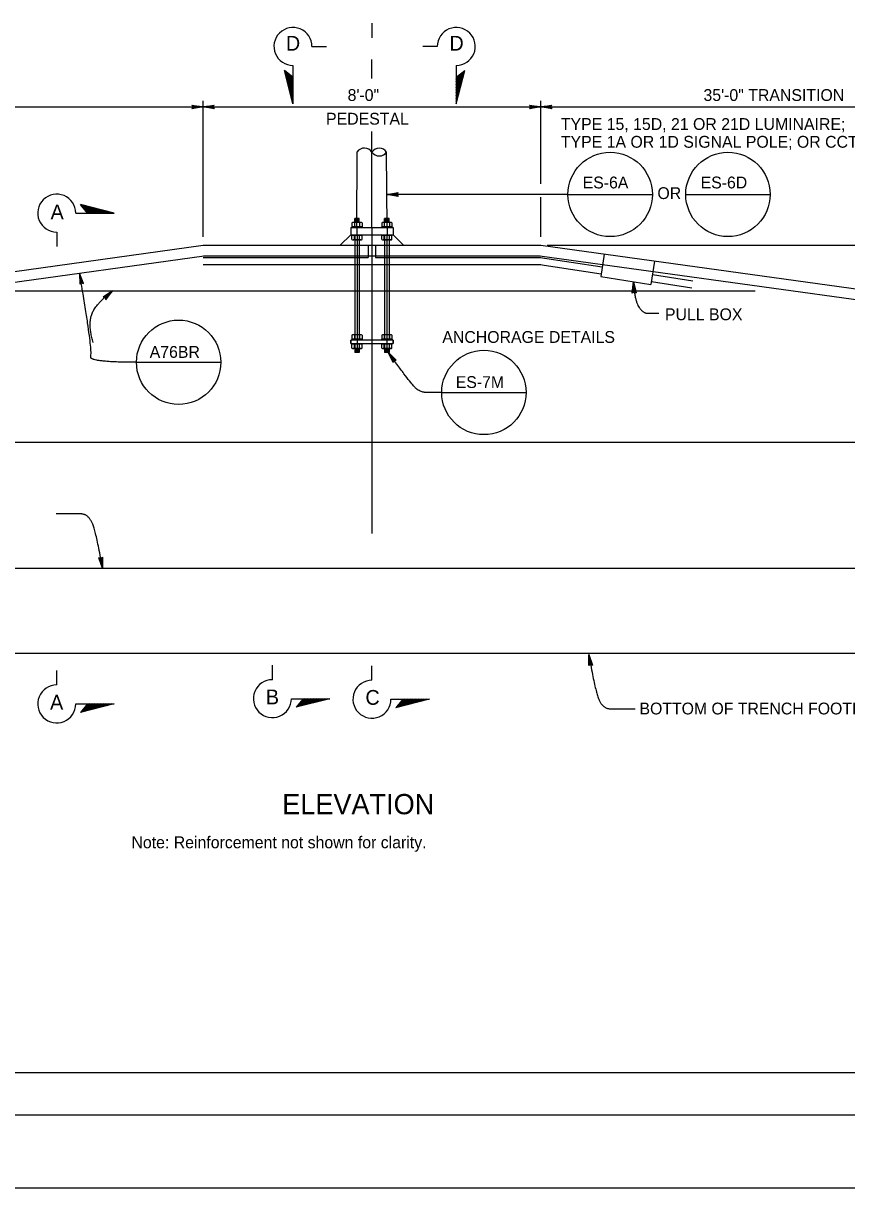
# Model space of a CAD drawing. Extents: x -893 to 867, y -474 to 712.
# Drawn here: x -459 to 29, y -474 to 216 of the extents above; entities that cross this region are included whole.
import ezdxf

# ---------------------------------------------------------------- set-up
doc = ezdxf.new("R2010")
doc.units = 0
for name, color, linetype in [('border_PLOTTING-ELEMENTS', 7, 'Continuous'), ('border_rw_22x34_Cut_Lines', 7, 'Continuous'), ('border_SHEET', 7, 'Continuous'), ('pp_PRESENTATION', 7, 'Continuous'), ('str_Center-Line-A', 7, 'Continuous'), ('str_Concrete-A', 7, 'Continuous'), ('str_Misc-Steel-A', 7, 'Continuous'), ('str_Misc-Steel-F', 7, 'Continuous'), ('str_Text-A', 7, 'Continuous')]:
    doc.layers.add(name, color=color, linetype=linetype)

msp = doc.modelspace()

# ---------------------------------------------------------------- linework, layer by layer
at = {"layer": 'border_PLOTTING-ELEMENTS'}
for points in [[(-893.45, -474.04), (866.55, -474.04), (866.55, 711.96), (-893.45, 711.96)], [(-863.45, 668.96), (836.55, 668.96), (836.55, -431.04), (-863.45, -431.04)]]:
    msp.add_lwpolyline(points, close=True, dxfattribs=at)
at = {"layer": 'border_rw_22x34_Cut_Lines'}
msp.add_lwpolyline([(-863.45, 668.96), (836.55, 668.96), (836.55, -431.04), (-863.45, -431.04)], close=True, dxfattribs=at)
at = {"layer": 'border_SHEET'}
msp.add_line((811.55, -406.04), (-813.45, -406.04), dxfattribs=at)
at = {"layer": 'pp_PRESENTATION'}
for p, q in [((-252.34, 216.08), (-252.34, 207.52)), ((-287.87, 202.31), (-279.31, 202.31)), ((-213.64, 202.31), (-222.2, 202.31)), ((-299.12, 168.27), (-304.19, 188.17)), ((-299.12, 184.06), (-304.19, 188.17)), ((-299.12, 169.91), (-303.67, 187.74)), ((-299.12, 171.54), (-303.14, 187.32)), ((-299.12, 173.18), (-302.61, 186.89)), ((-299.12, 174.82), (-302.09, 186.46)), ((-299.12, 191.06), (-299.12, 168.27)), ((-202.39, 191.06), (-202.39, 168.27)), ((-202.39, 168.27), (-197.32, 188.17)), ((-202.39, 184.06), (-197.32, 188.17)), ((-202.39, 169.91), (-197.85, 187.74)), ((-202.39, 171.54), (-198.37, 187.32)), ((-202.39, 173.18), (-198.9, 186.89)), ((-202.39, 174.82), (-199.42, 186.46)), ((-299.12, 176.45), (-301.56, 186.04)), ((-299.12, 178.09), (-301.04, 185.61)), ((-299.12, 179.72), (-300.51, 185.19)), ((-299.12, 181.36), (-299.99, 184.76)), ((-299.12, 183), (-299.46, 184.33)), ((-202.39, 176.45), (-199.95, 186.04)), ((-202.39, 178.09), (-200.47, 185.61)), ((-202.39, 179.72), (-201, 185.19)), ((-202.39, 181.36), (-201.53, 184.76)), ((-202.39, 183), (-202.05, 184.33)), ((-427.77, 103.66), (-427.77, 103.66)), ((-427.77, 103.56), (-404.98, 103.56)), ((-404.98, 103.56), (-424.87, 108.64)), ((-420.77, 103.56), (-424.87, 108.64)), ((-406.62, 103.56), (-424.45, 108.11)), ((-408.25, 103.56), (-424.02, 107.58)), ((-409.89, 103.56), (-423.6, 107.06)), ((-411.52, 103.56), (-423.17, 106.53)), ((-413.16, 103.56), (-422.75, 106.01)), ((-414.8, 103.56), (-422.32, 105.48)), ((-416.43, 103.56), (-421.89, 104.96)), ((-418.07, 103.56), (-421.47, 104.43)), ((-419.71, 103.56), (-421.04, 103.9)), ((-439.02, 92.31), (-439.02, 83.76)), ((-311.31, -172.96), (-311.31, -164.41)), ((-252.34, -173.24), (-252.34, -164.69)), ((-439.02, -176.08), (-439.02, -167.52)), ((-300.06, -184.21), (-277.27, -184.21)), ((-300.06, -184.31), (-300.06, -184.31)), ((-277.27, -184.21), (-297.16, -189.29)), ((-293.05, -184.21), (-297.16, -189.29)), ((-278.9, -184.21), (-296.74, -188.76)), ((-280.54, -184.21), (-296.31, -188.23)), ((-282.17, -184.21), (-295.88, -187.71)), ((-283.81, -184.21), (-295.46, -187.18)), ((-285.45, -184.21), (-295.03, -186.66)), ((-287.08, -184.21), (-294.61, -186.13)), ((-288.72, -184.21), (-294.18, -185.61)), ((-290.35, -184.21), (-293.75, -185.08)), ((-291.99, -184.21), (-293.33, -184.55)), ((-241.09, -184.49), (-218.3, -184.49)), ((-241.09, -184.59), (-241.09, -184.59)), ((-218.3, -184.49), (-238.19, -189.57)), ((-234.08, -184.49), (-238.19, -189.57)), ((-219.93, -184.49), (-237.77, -189.04)), ((-221.57, -184.49), (-237.34, -188.51)), ((-223.21, -184.49), (-236.92, -187.99)), ((-224.84, -184.49), (-236.49, -187.46)), ((-226.48, -184.49), (-236.06, -186.94)), ((-228.11, -184.49), (-235.64, -186.41)), ((-229.75, -184.49), (-235.21, -185.89)), ((-231.39, -184.49), (-234.79, -185.36)), ((-233.02, -184.49), (-234.36, -184.83)), ((-427.77, -187.33), (-404.98, -187.33)), ((-427.77, -187.43), (-427.77, -187.43)), ((-404.98, -187.33), (-424.88, -192.4)), ((-420.77, -187.33), (-424.88, -192.4)), ((-406.62, -187.33), (-424.45, -191.88)), ((-408.25, -187.33), (-424.02, -191.35)), ((-409.89, -187.33), (-423.6, -190.83)), ((-411.52, -187.33), (-423.17, -190.3)), ((-413.16, -187.33), (-422.75, -189.77)), ((-414.8, -187.33), (-422.32, -189.25)), ((-416.43, -187.33), (-421.89, -188.72)), ((-418.07, -187.33), (-421.47, -188.2)), ((-419.71, -187.33), (-421.04, -187.67))]:
    msp.add_line(p, q, dxfattribs=at)
for centre, start, end in [((-299.12, 202.31), 359.99947, 269.99996), ((-202.39, 202.31), 270.00004, 180.00053), ((-439.02, 103.56), 0.00004, 270.00053), ((-439.02, -187.33), 89.99947, 359.99996), ((-311.31, -184.21), 89.99947, 359.99996), ((-252.34, -184.49), 89.99947, 359.99996)]:
    msp.add_arc(centre, 11.25, start, end, dxfattribs=at)
at = {"layer": 'str_Center-Line-A'}
for p, q in [((-252.34, 183.34), (-252.34, 194.62)), ((-252.34, 94.95), (-252.34, 152.03)), ((-261.18, 90.78), (-261.18, 22.03)), ((-252.34, 90.26), (-252.34, -86.24)), ((-243.5, 90.78), (-243.5, 22.03)), ((-254.48, 84.53), (-254.48, 77.25)), ((-250.32, 84.53), (-250.32, 77.25)), ((-352.34, 77.25), (-254.48, 77.25)), ((-250.32, 77.25), (-152.34, 77.25)), ((-152.64, 77.26), (-115.91, 71.64)), ((-352.34, 73.06), (-152.34, 73.06)), ((-152.81, 73.07), (-116.54, 67.52)), ((-86.81, 62.98), (-62.81, 59.31)), ((-86.18, 67.1), (-62.18, 63.43))]:
    msp.add_line(p, q, dxfattribs=at)
at = {"layer": 'str_Concrete-A'}
for p, q in [((-264.84, 90.78), (-271.09, 84.53)), ((-261.32, 94.95), (-261.32, 90.78)), ((-261.32, 94.95), (-261.32, 90.78)), ((-243.35, 94.95), (-243.35, 90.78)), ((-243.35, 94.95), (-243.35, 90.78)), ((-239.84, 90.78), (-233.59, 84.53)), ((-652.34, 42.86), (-352.34, 84.53)), ((-352.34, 84.53), (-152.34, 84.53)), ((-271.09, 84.53), (-233.59, 84.53)), ((-152.34, 84.53), (147.66, 42.86)), ((-114.73, 79.31), (-116.79, 65.91)), ((-84.94, 75.17), (-87.06, 61.36)), ((-116.79, 65.91), (-87.06, 61.36)), ((-652.34, -32.14), (147.66, -32.14)), ((147.66, -107.14), (-652.34, -107.14)), ((-652.34, -157.14), (147.66, -157.14))]:
    msp.add_line(p, q, dxfattribs=at)
at = {"layer": 'str_Misc-Steel-A'}
for p, q in [((-264.18, 97.76), (-264.18, 95.42)), ((-258.92, 98.02), (-263.43, 98.02)), ((-262.68, 97.76), (-262.68, 95.42)), ((-262.48, 98.02), (-262.48, 100.36)), ((-259.87, 100.36), (-262.48, 100.36)), ((-262.48, 100.15), (-259.87, 100.15)), ((-259.87, 99.84), (-262.48, 99.84)), ((-259.87, 99.32), (-262.48, 99.32)), ((-259.87, 98.8), (-262.48, 98.8)), ((-259.87, 98.28), (-262.48, 98.28)), ((-260.19, 100.1), (-262.16, 100.1)), ((-260.19, 99.58), (-262.16, 99.58)), ((-260.19, 99.06), (-262.16, 99.06)), ((-260.19, 98.54), (-262.16, 98.54)), ((-259.87, 98.02), (-259.87, 100.36)), ((-259.67, 97.76), (-259.67, 95.42)), ((-258.17, 97.76), (-258.17, 95.42)), ((-246.51, 97.76), (-246.51, 95.42)), ((-241.24, 98.02), (-245.75, 98.02)), ((-245, 97.76), (-245, 95.42)), ((-244.8, 98.02), (-244.8, 100.36)), ((-242.2, 100.36), (-244.8, 100.36)), ((-244.8, 100.15), (-242.2, 100.15)), ((-242.2, 99.84), (-244.8, 99.84)), ((-242.2, 99.32), (-244.8, 99.32)), ((-242.2, 98.8), (-244.8, 98.8)), ((-242.2, 98.28), (-244.8, 98.28)), ((-242.51, 100.1), (-244.49, 100.1)), ((-242.51, 99.58), (-244.49, 99.58)), ((-242.51, 99.06), (-244.49, 99.06)), ((-242.51, 98.54), (-244.49, 98.54)), ((-242.2, 98.02), (-242.2, 100.36)), ((-241.99, 97.76), (-241.99, 95.42)), ((-240.49, 97.76), (-240.49, 95.42)), ((-264.84, 94.95), (-239.84, 94.95)), ((-264.84, 94.95), (-264.84, 90.78)), ((-264.84, 90.78), (-239.84, 90.78)), ((-264.3, 95.42), (-264.3, 94.95)), ((-258.05, 95.42), (-264.3, 95.42)), ((-264.3, 90.31), (-264.3, 90.78)), ((-258.05, 90.31), (-264.3, 90.31)), ((-264.18, 87.97), (-264.18, 90.31)), ((-262.68, 87.97), (-262.68, 90.31)), ((-262.48, 90.78), (-262.48, 28.33)), ((-259.87, 90.78), (-259.87, 28.33)), ((-259.67, 87.97), (-259.67, 90.31)), ((-258.17, 87.97), (-258.17, 90.31)), ((-258.05, 95.42), (-258.05, 94.95)), ((-258.05, 90.31), (-258.05, 90.78)), ((-252.34, 94.95), (-252.34, 90.78)), ((-252.34, 94.95), (-252.34, 90.78)), ((-246.62, 95.42), (-246.62, 94.95)), ((-240.37, 95.42), (-246.62, 95.42)), ((-246.62, 90.31), (-246.62, 90.78)), ((-240.37, 90.31), (-246.62, 90.31)), ((-246.51, 87.97), (-246.51, 90.31)), ((-245, 87.97), (-245, 90.31)), ((-244.8, 90.78), (-244.8, 28.33)), ((-242.2, 90.78), (-242.2, 28.33)), ((-241.99, 87.97), (-241.99, 90.31)), ((-240.49, 87.97), (-240.49, 90.31)), ((-240.37, 95.42), (-240.37, 94.95)), ((-240.37, 90.31), (-240.37, 90.78)), ((-239.84, 94.95), (-239.84, 90.78)), ((-258.92, 87.71), (-263.43, 87.71)), ((-241.24, 87.71), (-245.75, 87.71)), ((-239.84, 28.33), (-264.84, 28.33)), ((-264.84, 28.33), (-264.84, 26.32)), ((-264.84, 28.33), (-264.84, 26.32)), ((-239.84, 28.33), (-264.84, 28.33)), ((-264.84, 28.33), (-264.84, 26.32)), ((-264.84, 28.33), (-264.84, 26.32)), ((-264.84, 26.32), (-264.84, 28.33)), ((-264.84, 26.32), (-264.84, 28.33)), ((-264.3, 28.79), (-264.3, 28.33)), ((-258.05, 28.79), (-264.3, 28.79)), ((-264.18, 31.14), (-264.18, 28.79)), ((-258.92, 31.4), (-263.43, 31.4)), ((-262.68, 31.14), (-262.68, 28.79)), ((-259.67, 31.14), (-259.67, 28.79)), ((-258.17, 31.14), (-258.17, 28.79)), ((-258.05, 28.79), (-258.05, 28.33)), ((-246.62, 28.79), (-246.62, 28.33)), ((-240.37, 28.79), (-246.62, 28.79)), ((-246.51, 31.14), (-246.51, 28.79)), ((-241.24, 31.4), (-245.75, 31.4)), ((-245, 31.14), (-245, 28.79)), ((-241.99, 31.14), (-241.99, 28.79)), ((-240.49, 31.14), (-240.49, 28.79)), ((-240.37, 28.79), (-240.37, 28.33)), ((-239.84, 26.32), (-239.84, 28.33)), ((-239.84, 26.32), (-239.84, 28.33)), ((-239.84, 28.33), (-239.84, 26.32)), ((-264.84, 26.32), (-239.84, 26.32)), ((-264.84, 26.32), (-239.84, 26.32)), ((-264.3, 25.85), (-264.3, 26.32)), ((-258.05, 25.85), (-264.3, 25.85)), ((-264.18, 23.51), (-264.18, 25.85)), ((-258.92, 23.25), (-263.43, 23.25)), ((-262.68, 23.51), (-262.68, 25.85)), ((-262.48, 26.32), (-262.48, 22.03)), ((-262.48, 23.25), (-262.48, 20.91)), ((-259.87, 22.99), (-262.48, 22.99)), ((-259.87, 22.47), (-262.48, 22.47)), ((-262.48, 22.03), (-259.87, 22.03)), ((-259.87, 21.95), (-262.48, 21.95)), ((-259.87, 21.43), (-262.48, 21.43)), ((-259.87, 20.91), (-262.48, 20.91)), ((-260.19, 22.73), (-262.16, 22.73)), ((-260.19, 22.21), (-262.16, 22.21)), ((-260.19, 21.69), (-262.16, 21.69)), ((-260.19, 21.17), (-262.16, 21.17)), ((-259.87, 26.32), (-259.87, 22.03)), ((-259.87, 23.25), (-259.87, 20.91)), ((-259.67, 23.51), (-259.67, 25.85)), ((-258.17, 23.51), (-258.17, 25.85)), ((-258.05, 25.85), (-258.05, 26.32)), ((-246.62, 25.85), (-246.62, 26.32)), ((-240.37, 25.85), (-246.62, 25.85)), ((-246.51, 23.51), (-246.51, 25.85)), ((-241.24, 23.25), (-245.75, 23.25)), ((-245, 23.51), (-245, 25.85)), ((-244.8, 26.32), (-244.8, 22.03)), ((-244.8, 23.25), (-244.8, 20.91)), ((-242.2, 22.99), (-244.8, 22.99)), ((-242.2, 22.47), (-244.8, 22.47)), ((-244.8, 22.03), (-242.2, 22.03)), ((-242.2, 21.95), (-244.8, 21.95)), ((-242.2, 21.43), (-244.8, 21.43)), ((-242.2, 20.91), (-244.8, 20.91)), ((-242.51, 22.73), (-244.49, 22.73)), ((-242.51, 22.21), (-244.49, 22.21)), ((-242.51, 21.69), (-244.49, 21.69)), ((-242.51, 21.17), (-244.49, 21.17)), ((-242.2, 26.32), (-242.2, 22.03)), ((-242.2, 23.25), (-242.2, 20.91)), ((-241.99, 23.51), (-241.99, 25.85)), ((-240.49, 23.51), (-240.49, 25.85)), ((-240.37, 25.85), (-240.37, 26.32))]:
    msp.add_line(p, q, dxfattribs=at)
for centre, radius, start, end in [((-263.43, 96.8), 1.22, 51.78679, 128.21321), ((-261.18, 93.55), 4.47, 70.34714, 109.65286), ((-258.92, 96.8), 1.22, 51.78679, 128.21321), ((-245.75, 96.8), 1.22, 51.78679, 128.21321), ((-243.5, 93.55), 4.47, 70.34714, 109.65286), ((-241.24, 96.8), 1.22, 51.78679, 128.21321), ((-263.43, 88.92), 1.22, 231.78679, 308.21321), ((-261.18, 92.18), 4.47, 250.34714, 289.65286), ((-258.92, 88.92), 1.22, 231.78679, 308.21321), ((-245.75, 88.92), 1.22, 231.78679, 308.21321), ((-243.5, 92.18), 4.47, 250.34714, 289.65286), ((-241.24, 88.92), 1.22, 231.78679, 308.21321), ((-263.43, 30.18), 1.22, 51.78679, 128.21321), ((-261.18, 26.93), 4.47, 70.34714, 109.65286), ((-258.92, 30.18), 1.22, 51.78679, 128.21321), ((-245.75, 30.18), 1.22, 51.78679, 128.21321), ((-243.5, 26.93), 4.47, 70.34714, 109.65286), ((-241.24, 30.18), 1.22, 51.78679, 128.21321), ((-263.43, 24.47), 1.22, 231.78679, 308.21321), ((-261.18, 27.72), 4.47, 250.34714, 289.65286), ((-258.92, 24.47), 1.22, 231.78679, 308.21321), ((-245.75, 24.47), 1.22, 231.78679, 308.21321), ((-243.5, 27.72), 4.47, 250.34714, 289.65286), ((-241.24, 24.47), 1.22, 231.78679, 308.21321)]:
    msp.add_arc(centre, radius, start, end, dxfattribs=at)
at = {"layer": 'str_Misc-Steel-F'}
for p, q in [((-261.32, 94.95), (-261.05, 139.84)), ((-243.35, 94.95), (-243.62, 139.78)), ((-264.84, 94.95), (-239.84, 94.95)), ((-264.84, 94.95), (-264.84, 90.78)), ((-264.84, 90.78), (-239.84, 90.78)), ((-239.84, 94.95), (-239.84, 90.78))]:
    msp.add_line(p, q, dxfattribs=at)
for centre, start, end in [((-256.71, 136.89), 33.45831, 145.85109), ((-248, 136.84), 33.45831, 145.85109), ((-248, 142.67), 214.14891, 326.54169)]:
    msp.add_arc(centre, 5.24, start, end, dxfattribs=at)
at = {"layer": 'str_Text-A'}
for p, q in [((-652.34, 166.53), (-352.34, 166.53)), ((-358.59, 167.08), (-358.93, 167.63)), ((-358.93, 167.63), (-352.34, 166.53)), ((-352.34, 166.53), (-358.93, 165.43)), ((-358.59, 165.98), (-358.93, 165.43)), ((-358.76, 167.36), (-352.34, 166.53)), ((-352.34, 166.53), (-358.76, 165.71)), ((-352.34, 166.53), (-358.59, 167.08)), ((-358.59, 167.08), (-358.25, 166.53)), ((-358.59, 165.98), (-352.34, 166.53)), ((-358.25, 166.53), (-358.59, 165.98)), ((-352.34, 166.53), (-358.42, 166.81)), ((-358.42, 166.26), (-352.34, 166.53)), ((-358.25, 166.53), (-352.34, 166.53)), ((-352.34, 89.59), (-352.34, 170.04)), ((-352.34, 166.53), (-345.74, 167.63)), ((-352.34, 166.53), (-345.91, 167.36)), ((-346.08, 167.08), (-352.34, 166.53)), ((-346.25, 166.81), (-352.34, 166.53)), ((-352.34, 166.53), (-152.34, 166.53)), ((-346.42, 166.53), (-352.34, 166.53)), ((-345.74, 165.43), (-352.34, 166.53)), ((-352.34, 166.53), (-346.08, 165.98)), ((-345.91, 165.71), (-352.34, 166.53)), ((-352.34, 166.53), (-346.25, 166.26)), ((-346.42, 166.53), (-346.08, 167.08)), ((-346.08, 165.98), (-346.42, 166.53)), ((-346.08, 167.08), (-345.74, 167.63)), ((-346.08, 165.98), (-345.74, 165.43)), ((-158.59, 167.08), (-158.93, 167.63)), ((-158.93, 167.63), (-152.34, 166.53)), ((-152.34, 166.53), (-158.93, 165.43)), ((-158.59, 165.98), (-158.93, 165.43)), ((-158.76, 167.36), (-152.34, 166.53)), ((-152.34, 166.53), (-158.76, 165.71)), ((-152.34, 166.53), (-158.59, 167.08)), ((-158.59, 167.08), (-158.25, 166.53)), ((-158.59, 165.98), (-152.34, 166.53)), ((-158.25, 166.53), (-158.59, 165.98)), ((-152.34, 166.53), (-158.42, 166.81)), ((-158.42, 166.26), (-152.34, 166.53)), ((-158.25, 166.53), (-152.34, 166.53)), ((-152.34, 120.84), (-152.34, 170.04)), ((-152.34, 166.53), (-145.74, 167.63)), ((-152.34, 166.53), (-145.91, 167.36)), ((-146.08, 167.08), (-152.34, 166.53)), ((-146.25, 166.81), (-152.34, 166.53)), ((-152.34, 166.53), (147.66, 166.53)), ((-146.42, 166.53), (-152.34, 166.53)), ((-145.74, 165.43), (-152.34, 166.53)), ((-152.34, 166.53), (-146.08, 165.98)), ((-145.91, 165.71), (-152.34, 166.53)), ((-152.34, 166.53), (-146.25, 166.26)), ((-146.42, 166.53), (-146.08, 167.08)), ((-146.08, 165.98), (-146.42, 166.53)), ((-146.08, 167.08), (-145.74, 167.63)), ((-146.08, 165.98), (-145.74, 165.43)), ((-136.22, 114.63), (-243.47, 114.63)), ((-243.46, 114.63), (-236.86, 115.72)), ((-243.46, 114.63), (-237.03, 115.44)), ((-237.2, 115.17), (-243.46, 114.63)), ((-237.37, 114.89), (-243.46, 114.63)), ((-237.54, 114.61), (-243.46, 114.63)), ((-236.86, 113.51), (-243.46, 114.63)), ((-243.46, 114.63), (-237.2, 114.06)), ((-237.03, 113.79), (-243.46, 114.63)), ((-243.46, 114.63), (-237.37, 114.34)), ((-237.54, 114.61), (-237.2, 115.17)), ((-237.2, 114.06), (-237.54, 114.61)), ((-237.2, 115.17), (-236.86, 115.72)), ((-237.2, 114.06), (-236.86, 113.51)), ((-152.34, 89.59), (-152.34, 112.99)), ((-136.22, 114.63), (-86.24, 114.63)), ((-66.45, 114.63), (-16.47, 114.63)), ((-148.58, 84.53), (260.86, 84.53)), ((-600.87, 43.7), (-351.78, 78.3)), ((-352.03, 78.28), (-152.64, 78.28)), ((-152.9, 78.3), (96.2, 43.7)), ((-424.36, 62.25), (-425.54, 68.05)), ((-423.15, 61.81), (-425.54, 68.05)), ((-425.54, 68.05), (-425.31, 61.37)), ((-424.83, 61.81), (-425.54, 68.05)), ((-425.54, 68.05), (-423.75, 62.03)), ((-423.45, 61.92), (-425.54, 68.05)), ((-425.54, 68.05), (-424.06, 62.14)), ((-424.6, 62.03), (-425.54, 68.05)), ((-425.54, 68.05), (-425.07, 61.59)), ((-424.36, 62.25), (-424.83, 61.81)), ((-423.75, 62.03), (-424.36, 62.25)), ((-98.12, 56.17), (-97.47, 62.79)), ((-97.86, 56.35), (-97.47, 62.79)), ((-97.47, 62.79), (-97.6, 56.54)), ((-97.07, 56.91), (-97.47, 62.79)), ((-97.47, 62.79), (-95.93, 56.31)), ((-96.5, 56.61), (-97.47, 62.79)), ((-97.47, 62.79), (-97.33, 56.73)), ((-96.79, 56.76), (-97.47, 62.79)), ((-97.47, 62.79), (-96.22, 56.46)), ((-475.67, 57.48), (-25.28, 57.48)), ((-424.83, 61.81), (-425.31, 61.37)), ((-423.75, 62.03), (-423.15, 61.81)), ((-405.92, 57.48), (-411.44, 53.7)), ((-405.92, 57.48), (-411.12, 53.62)), ((-410.81, 53.54), (-405.92, 57.48)), ((-410.5, 53.46), (-405.92, 57.48)), ((-410.18, 53.38), (-405.92, 57.48)), ((-405.92, 57.48), (-410.11, 53.06)), ((-405.92, 57.48), (-410.04, 52.74)), ((-409.98, 52.43), (-405.92, 57.48)), ((-409.91, 52.11), (-405.92, 57.48)), ((-97.6, 56.54), (-98.12, 56.17)), ((-97.6, 56.54), (-97.07, 56.91)), ((-97.07, 56.91), (-96.5, 56.61)), ((-96.5, 56.61), (-95.93, 56.31)), ((-410.81, 53.54), (-411.44, 53.7)), ((-410.18, 53.38), (-410.81, 53.54)), ((-410.04, 52.74), (-410.18, 53.38)), ((-410.04, 52.74), (-409.91, 52.11)), ((-239.25, 16.32), (-242.73, 21.08)), ((-239.73, 15.13), (-242.73, 21.08)), ((-242.73, 21.08), (-237.97, 16.43)), ((-238.61, 16.38), (-242.73, 21.08)), ((-242.73, 21.08), (-239.49, 15.73)), ((-239.61, 15.43), (-242.73, 21.08)), ((-242.73, 21.08), (-239.37, 16.03)), ((-238.93, 16.35), (-242.73, 21.08)), ((-242.73, 21.08), (-238.29, 16.4)), ((-391.81, 15.17), (-341.83, 15.17)), ((-239.49, 15.73), (-239.73, 15.13)), ((-239.49, 15.73), (-239.25, 16.32)), ((-239.25, 16.32), (-238.61, 16.38)), ((-238.61, 16.38), (-237.97, 16.43)), ((-211.01, -2.74), (-161.03, -2.74)), ((-413.53, -100.9), (-414.12, -100.66)), ((-411.95, -106.95), (-414.12, -100.66)), ((-411.95, -106.95), (-413.82, -100.78)), ((-413.53, -100.9), (-411.95, -106.95)), ((-412.93, -101.15), (-413.53, -100.9)), ((-413.23, -101.03), (-411.95, -106.95)), ((-412.45, -100.72), (-412.93, -101.15)), ((-412.93, -101.15), (-411.95, -106.95)), ((-411.95, -106.95), (-412.69, -100.93)), ((-412.45, -100.72), (-411.96, -100.3)), ((-411.95, -106.95), (-412.45, -100.72)), ((-412.2, -100.51), (-411.95, -106.95)), ((-411.96, -100.3), (-411.95, -106.95)), ((-122.9, -163.8), (-123.88, -157.99)), ((-123.87, -164.64), (-123.88, -157.99)), ((-123.88, -157.99), (-121.7, -164.28)), ((-122.3, -164.04), (-123.88, -157.99)), ((-123.88, -157.99), (-123.38, -164.22)), ((-123.62, -164.43), (-123.88, -157.99)), ((-123.88, -157.99), (-123.14, -164.01)), ((-122.6, -163.92), (-123.88, -157.99)), ((-123.88, -157.99), (-122, -164.16)), ((-123.38, -164.22), (-123.87, -164.64)), ((-123.38, -164.22), (-122.9, -163.8)), ((-122.9, -163.8), (-122.3, -164.04)), ((-122.3, -164.04), (-121.7, -164.28))]:
    msp.add_line(p, q, dxfattribs=at)
for centre in [(-111.23, 114.63), (-41.46, 114.63), (-366.82, 15.17), (-186.02, -2.74)]:
    msp.add_circle(centre, 24.99, dxfattribs=at)
for points in [[(-391.81, 15.17), (-420.29, 15.17), (-417.56, 21.91), (-425.54, 68.05)], [(-97.47, 62.79), (-96.7, 51.38), (-91.71, 44.32), (-87.5, 44.32), (-82.32, 44.32)], [(-417.48, 26.79), (-420.49, 37.47), (-416.1, 49.67), (-405.92, 57.48)], [(-211.01, -2.74), (-216.62, -2.74), (-223.48, -2.74), (-228.97, 2.1), (-242.73, 21.08)], [(-411.95, -106.95), (-415.58, -85.4), (-420.46, -74.74), (-428.84, -74.74), (-439.39, -74.74)], [(-123.88, -157.99), (-120.24, -179.54), (-115.37, -190.2), (-106.98, -190.2), (-96.44, -190.2)]]:
    msp.add_open_spline(points, degree=2, dxfattribs=at)

# ---------------------------------------------------------------- texts
at = {"layer": 'pp_PRESENTATION'}
for s, p in [('D', (-303.3, 199.88)), ('D', (-206.44, 199.88)), ('A', (-442.67, 99.86)), ('B', (-315.16, -187.55)), ('C', (-256.19, -187.83)), ('A', (-442.98, -190.67))]:
    msp.add_text(s, height=8.75, dxfattribs=at).set_placement(p)
at = {"layer": 'str_Text-A'}
for s, height, p in [('8\'-0"', 7.02, (-266.75, 170.04)), ('35\'-0" TRANSITION', 7.02, (-55.97, 170.04)), ('PEDESTAL', 7.02, (-279.51, 156)), ('TYPE 15, 15D, 21 OR 21D LUMINAIRE;', 7.02, (-140.43, 152.85)), ('TYPE 1A OR 1D SIGNAL POLE; OR CCTV 25', 7.02, (-140.43, 142.32)), ('ES-6A', 7, (-127.5, 118.22)), ('ES-6D', 7, (-57.64, 118.22)), ('OR', 7.02, (-83.25, 111.9)), ('PULL BOX', 7.02, (-78.78, 40.09)), ('ANCHORAGE DETAILS', 7.02, (-210.64, 26.65)), ('A76BR', 7.02, (-383.98, 17.79)), ('ES-7M', 7, (-202.7, -0.07)), ('BOTTOM OF TRENCH FOOTING', 7, (-93.85, -193.55)), ('ELEVATION', 12, (-305.48, -252.7)), ('Note: Reinforcement not shown for clarity.', 7.02, (-394.77, -272.85))]:
    msp.add_text(s, height=height, dxfattribs=at).set_placement(p)

doc.saveas('drawing.dxf')
